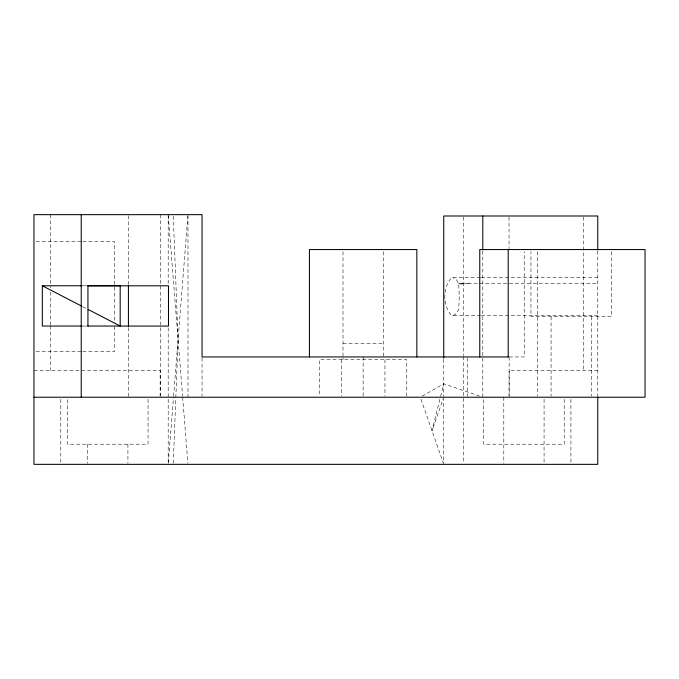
<?xml version="1.0" encoding="UTF-8"?>
<svg xmlns="http://www.w3.org/2000/svg" width="679" height="679" viewBox="0 0 679 679"><rect width="100%" height="100%" fill="white"/><g stroke="black" fill="none" stroke-linecap="round" stroke-linejoin="round"><path stroke-width="0.51" stroke-dasharray="3.4 2.55" d="M509.029 396.188L509.157 357.689M173.264 463.29L178.085 339.5L173.264 215.71M168.273 463.299L173.51 397.198M173.595 396.154L187.896 215.701M439.873 399.311L432.014 430.783L443.056 399.201M440.595 396.4L443.743 383.796L480.791 396.536M422.083 396.188L443.743 383.796M480.359 277.745L452.859 277.745L450.848 278.39C442.827 287.998 442.827 305.083 450.848 314.7L452.868 315.336L480.367 315.336M452.868 315.336L454.913 314.7L456.814 312.815L458.495 309.828L458.851 305.94A18.664 2.436 -90 0 0 458.851 287.141L458.495 283.253L456.789 280.266L454.794 278.365L452.859 277.745M469.019 283.219L458.554 284.212L459.607 283.245L462.187 283.864L462.076 283.211L458.495 283.253M36.072 241.503L81.641 241.503M82.702 241.503L114.496 241.503L114.496 323.043M481.419 277.745L597.775 277.745M462.076 283.211L478.517 283.219M479.569 283.219L597.775 283.253M83.356 285.774L86.513 285.774M481.419 315.336L597.775 315.336M83.356 326.047L86.513 326.047M343.005 343.523L383.279 343.523M36.072 351.578L81.641 351.578M82.702 351.578L114.496 351.578L114.496 325.097M509.258 356.95L524.23 356.95L524.23 251.663M33.95 370.378L160.142 370.378L160.142 396.188M597.775 370.378L509.174 370.378L509.174 396.188M82.66 306.636L86.411 308.572M420.972 399.201L443.404 463.358M168.273 215.701L182.575 396.154M182.659 397.198L187.896 463.299M509.029 217.051L509.055 248.777M611.49 251.654L611.49 316.677L530.944 316.677L530.944 251.654M597.775 250.891L597.775 396.188M591.35 316.677L591.35 396.163M583.422 217.051L583.422 370.378M570.92 399.32L570.92 463.299M564.215 399.311L564.215 444.21L483.669 444.21L483.669 399.311M551.076 316.677L551.076 396.163M544.074 399.32L544.074 463.299M537.658 251.663L537.658 396.171M503.801 397.223L503.801 463.299M482.794 250.967L482.794 397.223M467.559 358.011L467.559 396.163M463.528 217.051L463.528 355.499M463.528 356.551L463.528 463.29M443.743 359.072L443.743 396.188M443.743 397.223L443.743 463.299M406.772 396.18L406.772 359.632L319.512 359.632L319.512 396.18M384.951 359.632L384.951 396.18M383.279 251.671L383.279 357.621M363.138 356.95L363.138 396.163M343.005 251.671L343.005 356.95M343.005 357.85L343.005 359.632M341.325 359.632L341.325 396.18M202.045 358.011L202.045 396.163M187.981 215.71L187.981 397.223M168.197 214.657L168.197 284.484M168.197 327.864L168.197 463.29M160.583 214.657L160.583 396.171M148.056 399.311L148.056 444.21L67.51 444.21L67.51 399.311M128.433 215.71L128.433 284.306M128.433 327.575L128.433 397.223M127.924 444.21L127.924 463.29M87.65 444.21L87.65 463.29M60.796 399.32L60.796 463.299M50.586 214.657L50.586 287.752M50.586 291.987L50.586 324.825M50.586 325.886L50.586 370.378"/><path stroke-width="1.02" d="M82.303 326.047L42.319 326.047L42.319 285.774L82.303 285.774M87.566 285.774L120.183 285.774L120.183 326.047L88.287 309.548M87.566 326.047L168.485 326.073L168.485 285.8L87.939 285.8L87.939 326.073M508.681 356.95L202.045 356.95L202.045 214.657L33.95 214.657L33.95 464.343L597.775 464.343L597.775 397.223M33.95 397.223L645.05 397.223L645.05 249.558L479.764 249.558L479.764 356.95M42.319 285.774L81.718 306.153M597.775 249.906L597.775 215.998L443.743 215.998L443.743 358.011M508.206 249.558L508.206 356.95M482.794 215.998L482.794 249.906M416.838 356.95L416.838 249.558L309.437 249.558L309.437 356.95M128.433 285.358L128.433 326.514M81.225 214.657L81.225 397.223"/></g></svg>
